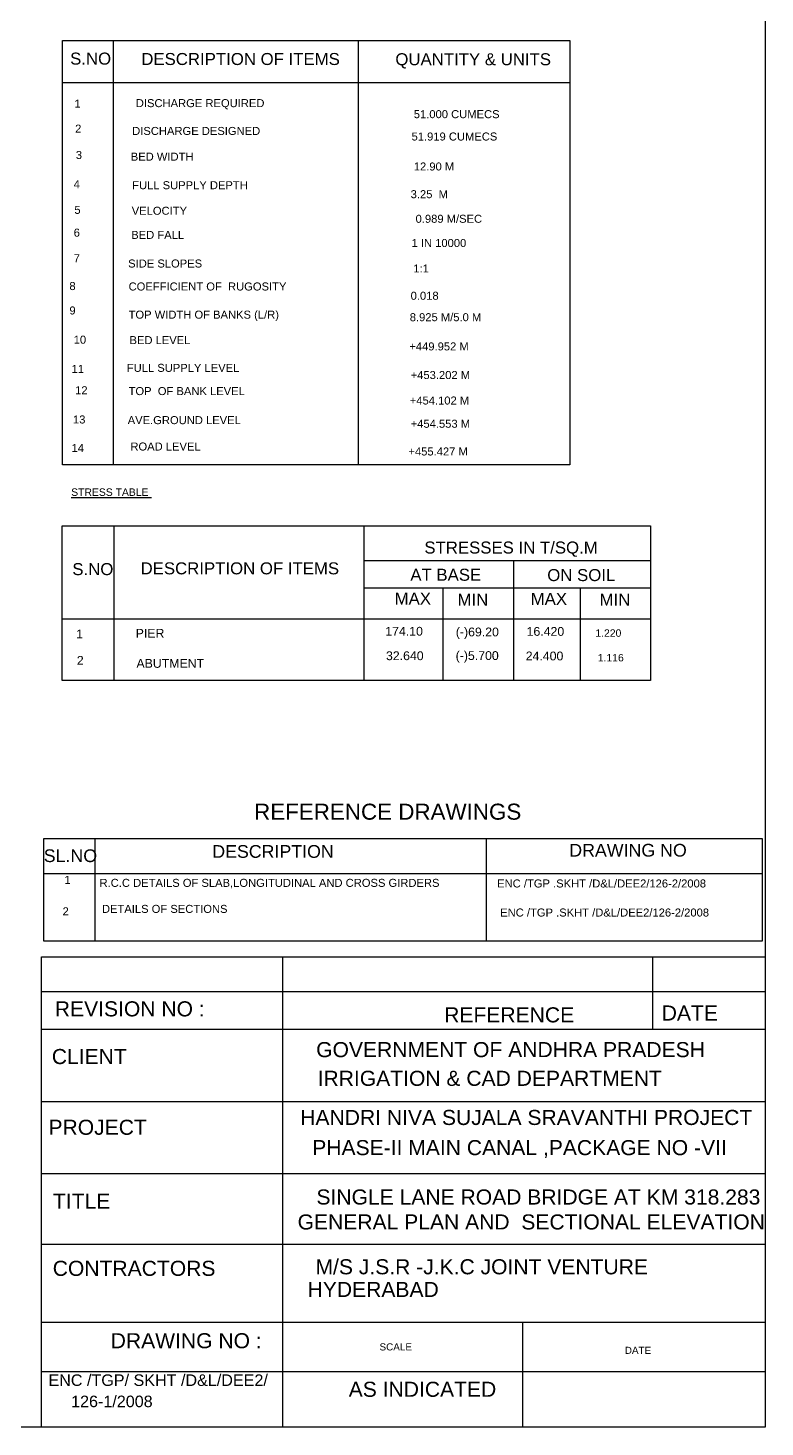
# Model space of a CAD drawing. Header units: millimetres. Extents: x -53232526 to -53209609, y 22137751 to 22152712.
# Drawn here: x -53214212 to -53209609, y 22137751 to 22146491 of the extents above; entities that cross this region are included whole.
import ezdxf

# ---------------------------------------------------------------- set-up
doc = ezdxf.new("R2010")
doc.units = ezdxf.units.MM
doc.header["$MEASUREMENT"] = 0
doc.layers.add('TEXT', color=7, linetype='Continuous')
doc.styles.get("Standard").update_dxf_attribs({"font": 'arial.ttf', "height": 40})

msp = doc.modelspace()

# ---------------------------------------------------------------- linework, layer by layer
at = {"layer": 'TEXT', "color": 0}
for points in [[(-53209609.2, 22137751.1), (-53232526, 22137751.1), (-53232526, 22152711.5), (-53209609.2, 22152711.5)], [(-53213997, 22146412.4), (-53210828.1, 22146412.4), (-53210828.1, 22143762), (-53213997, 22143762)], [(-53213998, 22143381), (-53210323.5, 22143381), (-53210323.5, 22142415), (-53213998, 22142415)], [(-53214113, 22141428), (-53209628, 22141428), (-53209628, 22140785.5), (-53214113, 22140785.5)], [(-53209609.2, 22137751.1), (-53214126.5, 22137751.1), (-53214126.5, 22140687.5), (-53209609.2, 22140687.5)]]:
    msp.add_lwpolyline(points, close=True, dxfattribs=at)
for points in [[(-53213679.5, 22146412.4), (-53213679.5, 22143762)], [(-53212149, 22146412.4), (-53212149, 22143762)], [(-53213997, 22146151), (-53210828.1, 22146151)], [(-53213675.5, 22143381), (-53213675.5, 22142415)], [(-53212115, 22143381), (-53212115, 22142415)], [(-53212115, 22143164), (-53210323.5, 22143164)], [(-53211177.5, 22142415), (-53211177.5, 22143164)], [(-53210323.5, 22142991.5), (-53212115, 22142991.5)], [(-53211621.5, 22142991.5), (-53211621.5, 22142415)], [(-53210762.5, 22142991.5), (-53210762.5, 22142415)], [(-53210323.5, 22142797.5), (-53213998, 22142797.5)], [(-53213795, 22141428), (-53213795, 22140785.5)], [(-53211350, 22141428), (-53211350, 22140785.5)], [(-53214113, 22141209), (-53209628, 22141209)], [(-53212621.9, 22140687.5), (-53212621.9, 22137751.1)], [(-53210311.8, 22140687.5), (-53210311.8, 22140236.7)], [(-53214126.5, 22140472.7), (-53209609.2, 22140472.7)], [(-53214126.5, 22140236.7), (-53209609.2, 22140236.7)], [(-53214126.5, 22139785.5), (-53209609.2, 22139785.5)], [(-53214126.5, 22139334.3), (-53209609.2, 22139334.3)], [(-53214126.5, 22138893.7), (-53209609.2, 22138893.7)], [(-53214126.5, 22138406.6), (-53209609.2, 22138406.6)], [(-53211122.6, 22138406.6), (-53211122.6, 22137751.1)], [(-53214126.5, 22138098.8), (-53209609.2, 22138098.8)]]:
    msp.add_lwpolyline(points, dxfattribs=at)

# ---------------------------------------------------------------- texts
for s, height, p in [('S.NO ', 75, (-53213948.5, 22146262.5)), ('DESCRIPTION OF ITEMS ', 75, (-53213504, 22146260)), ('QUANTITY & UNITS', 75, (-53211917.5, 22146258.5)), ('1', 50, (-53213921.7, 22145993.4)), ('DISCHARGE REQUIRED ', 50, (-53213538.3, 22145996.8)), ('51.000 CUMECS ', 50, (-53211802.4, 22145927.9)), ('2', 50, (-53213917.3, 22145837.6)), ('DISCHARGE DESIGNED ', 50, (-53213560.9, 22145823.1)), ('51.919 CUMECS ', 50, (-53211816.4, 22145788.3)), ('3', 50, (-53213912.8, 22145672.9)), ('BED WIDTH ', 50, (-53213569.8, 22145662.5)), ('12.90 M', 50, (-53211802.4, 22145601.1)), ('4', 50, (-53213926.2, 22145490.4)), ('FULL SUPPLY DEPTH ', 50, (-53213560.9, 22145484.1)), ('3.25  M ', 50, (-53211822, 22145428)), ('5', 50, (-53213921.7, 22145330.2)), ('VELOCITY ', 50, (-53213563.8, 22145324.5)), ('0.989 M/SEC', 50, (-53211791.2, 22145274.4)), ('6', 50, (-53213926.2, 22145187.7)), ('BED FALL ', 50, (-53213566.6, 22145173.7)), ('1 IN 10000', 50, (-53211816.4, 22145123)), ('7', 50, (-53213926.2, 22145027.5)), ('SIDE SLOPES ', 50, (-53213586.1, 22144994.9)), ('1:1', 50, (-53211805.2, 22144963.9)), ('8', 50, (-53213952.9, 22144853.9)), ('COEFFICIENT OF  RUGOSITY ', 50, (-53213583.3, 22144851.4)), ('0.018', 50, (-53211822, 22144793.5)), ('9', 50, (-53213952.8, 22144701.5)), ('TOP WIDTH OF BANKS (L/R)', 50, (-53213583.3, 22144675.5)), ('8.925 M/5.0 M', 50, (-53211827.6, 22144659.5)), ('10', 50, (-53213926.1, 22144519)), ('BED LEVEL ', 50, (-53213577.7, 22144516.3)), ('+449.952 M', 50, (-53211830.3, 22144476.9)), ('11', 50, (-53213939.5, 22144336.5)), ('FULL SUPPLY LEVEL ', 50, (-53213594.4, 22144343.1)), ('+453.202 M', 50, (-53211821.9, 22144298.2)), ('12', 50, (-53213917.2, 22144203)), ('TOP  OF BANK LEVEL', 50, (-53213583.3, 22144197.9)), ('+454.102 M ', 50, (-53211827.5, 22144139)), ('13', 50, (-53213930.6, 22144020.5)), ('AVE.GROUND LEVEL ', 50, (-53213588.9, 22144016.4)), ('+454.553 M', 50, (-53211821.9, 22143993.8)), ('14', 50, (-53213939.5, 22143842.4)), ('ROAD LEVEL', 50, (-53213572.1, 22143851.6)), ('+455.427 M', 50, (-53211835.9, 22143820.6)), ('%%USTRESS TABLE ', 46.39, (-53213941.7, 22143568.3)), ('STRESSES IN T/SQ.M', 75, (-53211736.5, 22143208)), ('S.NO ', 75, (-53213934.6, 22143073.2)), ('DESCRIPTION OF ITEMS ', 75, (-53213508.5, 22143078)), ('AT BASE ', 75, (-53211824, 22143038)), ('ON SOIL', 75, (-53210969, 22143036)), ('MAX', 75, (-53211922, 22142889)), ('MIN ', 75, (-53211529.5, 22142883)), ('MAX ', 75, (-53211072.5, 22142887)), ('MIN', 75, (-53210642.5, 22142883)), ('PIER ', 55, (-53213539, 22142682.5)), ('174.10', 55, (-53211980.5, 22142695)), ('(-)69.20', 55, (-53211540, 22142690.5)), ('16.420', 55, (-53211098, 22142694)), ('1.220', 46.39, (-53210668.5, 22142688)), ('1', 55, (-53213911.1, 22142677.8)), ('2', 55, (-53213906.4, 22142513.1)), ('32.640', 55, (-53211976, 22142542)), ('(-)5.700', 55, (-53211541, 22142543)), ('24.400', 55, (-53211103.5, 22142540.5)), ('1.116', 46.39, (-53210653.5, 22142534)), ('ABUTMENT ', 55, (-53213534.3, 22142494.3)), ('REFERENCE DRAWINGS ', 100, (-53212799.6, 22141545.3)), ('SL.NO', 79.46, (-53214113, 22141280.5)), ('DESCRIPTION ', 79.457, (-53213060.8, 22141307.1)), ('DRAWING NO ', 79.457, (-53210831.5, 22141314.7)), ('1', 50, (-53213984.3, 22141144.5)), ('R.C.C DETAILS OF SLAB,LONGITUDINAL AND CROSS GIRDERS', 50, (-53213764.8, 22141125.6)), ('ENC /TGP .SKHT /D&L/DEE2/126-2/2008', 50, (-53211281.9, 22141121.8)), ('2', 50, (-53213995.7, 22140947.9)), ('DETAILS OF SECTIONS ', 50, (-53213749.6, 22140963)), ('ENC /TGP .SKHT /D&L/DEE2/126-2/2008', 50, (-53211262.9, 22140940.3)), ('REVISION NO :', 94.218, (-53214044, 22140316.4)), ('REFERENCE ', 94.22, (-53211612.6, 22140279)), ('DATE ', 94.22, (-53210254.2, 22140290.5)), ('CLIENT ', 94.22, (-53214062.8, 22140018.6)), ('GOVERNMENT OF ANDHRA PRADESH', 94.218, (-53212412.1, 22140061.7)), ('IRRIGATION & CAD DEPARTMENT ', 94.218, (-53212402.9, 22139882.5)), ('HANDRI NIVA SUJALA SRAVANTHI PROJECT ', 94.218, (-53212511.5, 22139638)), ('PROJECT ', 94.22, (-53214083.6, 22139576.7)), ('PHASE-II MAIN CANAL ,PACKAGE NO -VII', 94.218, (-53212436.5, 22139449.5)), ('TITLE ', 94.22, (-53214055.3, 22139114.9)), ('SINGLE LANE ROAD BRIDGE AT KM 318.283', 94.218, (-53212410.2, 22139141.1)), ('GENERAL PLAN AND  SECTIONAL ELEVATION', 94.218, (-53212527.9, 22138985.2)), ('M/S J.S.R -J.K.C JOINT VENTURE ', 94.218, (-53212416.3, 22138705.1)), ('CONTRACTORS ', 94.218, (-53214057.1, 22138695.4)), ('HYDERABAD', 94.22, (-53212465.5, 22138563.5)), ('DRAWING NO :', 94.218, (-53213695.1, 22138243.1)), ('SCALE', 44.34, (-53212016.6, 22138229.5)), ('DATE ', 44.34, (-53210484.9, 22138208.1)), ('ENC /TGP/ SKHT /D&L/DEE2/', 72.049, (-53214083.8, 22138007.7)), ('AS INDICATED', 94.218, (-53212208.8, 22137939.8)), ('      126-1/2008', 72.049, (-53214110.1, 22137875.1))]:
    msp.add_text(s, height=height, dxfattribs=at).set_placement(p)

doc.saveas('drawing.dxf')
